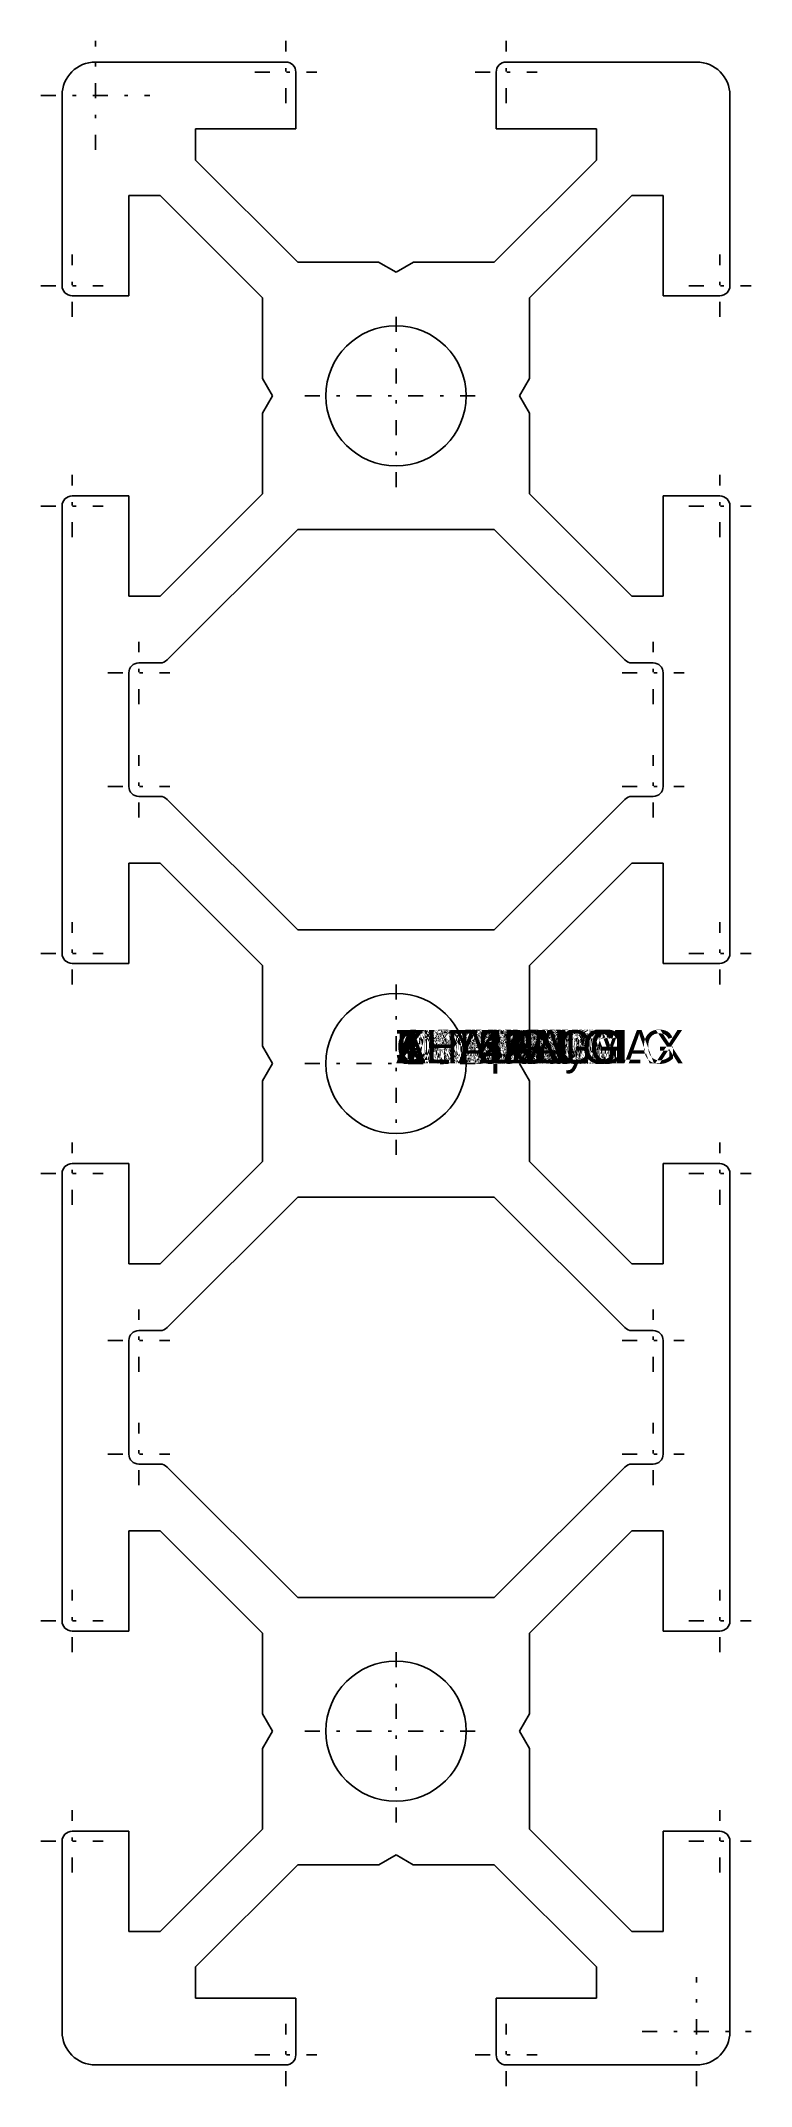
# Model space of a CAD drawing. Extents: x -10.6 to 10.6, y -30.6 to 30.6.
import ezdxf

# ---------------------------------------------------------------- set-up
doc = ezdxf.new("R2010")
doc.units = 0
doc.linetypes.add('CNS_CENTER', pattern=[1.5, 0.45, -0.5, 0.05, -0.5])
doc.linetypes.add('CNS_SOLID', pattern=[0])
doc.layers.get('0').update_dxf_attribs({"linetype": 'CONTINUOUS'})
doc.layers.add('CENTER', color=7, linetype='CNS_CENTER')
doc.layers.add('VIS', color=7, linetype='CNS_SOLID')

msp = doc.modelspace()

# ---------------------------------------------------------------- linework, layer by layer
at = {"layer": 'CENTER', "color": 4}
for p, q in [((-9, 27.368), (-9, 30.632)), ((-3.3, 28.768), (-3.3, 30.632)), ((3.3, 28.768), (3.3, 30.632)), ((-4.232, 29.7), (-2.368, 29.7)), ((2.368, 29.7), (4.232, 29.7)), ((-10.632, 29), (-7.368, 29)), ((-9.7, 22.368), (-9.7, 24.232)), ((9.7, 22.368), (9.7, 24.232)), ((-10.632, 23.3), (-8.768, 23.3)), ((8.768, 23.3), (10.632, 23.3)), ((0, 17.268), (0, 22.732)), ((-2.732, 20), (2.732, 20)), ((-9.7, 15.768), (-9.7, 17.632)), ((9.7, 15.768), (9.7, 17.632)), ((-10.632, 16.7), (-8.768, 16.7)), ((8.768, 16.7), (10.632, 16.7)), ((-7.7, 10.768), (-7.7, 12.632)), ((7.7, 10.768), (7.7, 12.632)), ((-8.632, 11.7), (-6.768, 11.7)), ((6.768, 11.7), (8.632, 11.7)), ((-7.7, 7.368), (-7.7, 9.232)), ((7.7, 7.368), (7.7, 9.232)), ((-8.632, 8.3), (-6.768, 8.3)), ((6.768, 8.3), (8.632, 8.3)), ((-9.7, 2.368), (-9.7, 4.232)), ((9.7, 2.368), (9.7, 4.232)), ((-10.632, 3.3), (-8.768, 3.3)), ((8.768, 3.3), (10.632, 3.3)), ((0, -2.732), (0, 2.732)), ((-2.732, 0), (2.732, 0)), ((-9.7, -4.232), (-9.7, -2.368)), ((9.7, -4.232), (9.7, -2.368)), ((-10.632, -3.3), (-8.768, -3.3)), ((8.768, -3.3), (10.632, -3.3)), ((-7.7, -9.232), (-7.7, -7.368)), ((7.7, -9.232), (7.7, -7.368)), ((-8.632, -8.3), (-6.768, -8.3)), ((6.768, -8.3), (8.632, -8.3)), ((-7.7, -12.632), (-7.7, -10.768)), ((7.7, -12.632), (7.7, -10.768)), ((-8.632, -11.7), (-6.768, -11.7)), ((6.768, -11.7), (8.632, -11.7)), ((-9.7, -17.632), (-9.7, -15.768)), ((9.7, -17.632), (9.7, -15.768)), ((-10.632, -16.7), (-8.768, -16.7)), ((8.768, -16.7), (10.632, -16.7)), ((0, -22.732), (0, -17.268)), ((-2.732, -20), (2.732, -20)), ((-9.7, -24.232), (-9.7, -22.368)), ((9.7, -24.232), (9.7, -22.368)), ((-10.632, -23.3), (-8.768, -23.3)), ((8.768, -23.3), (10.632, -23.3)), ((9, -30.632), (9, -27.368)), ((-3.3, -30.632), (-3.3, -28.768)), ((3.3, -30.632), (3.3, -28.768)), ((7.368, -29), (10.632, -29)), ((-4.232, -29.7), (-2.368, -29.7)), ((2.368, -29.7), (4.232, -29.7))]:
    msp.add_line(p, q, dxfattribs=at)
at = {"layer": 'VIS', "color": 1}
for p, q in [((-3.3, 30), (-9, 30)), ((-3, 28), (-3, 29.7)), ((3, 29.7), (3, 28)), ((9, 30), (3.3, 30)), ((-10, 29), (-10, 23.3)), ((10, 23.3), (10, 29)), ((-6, 28), (-3, 28)), ((-6, 27.061), (-6, 28)), ((3, 28), (6, 28)), ((6, 28), (6, 27.061)), ((-2.939, 24), (-6, 27.061)), ((6, 27.061), (2.939, 24)), ((-8, 26), (-7.061, 26)), ((-8, 23), (-8, 26)), ((-7.061, 26), (-4, 22.939)), ((4, 22.939), (7.061, 26)), ((7.061, 26), (8, 26)), ((8, 26), (8, 23)), ((-0.52, 24), (-2.939, 24)), ((0, 23.7), (-0.52, 24)), ((0.52, 24), (0, 23.7)), ((2.939, 24), (0.52, 24)), ((-9.7, 23), (-8, 23)), ((-4, 22.939), (-4, 20.52)), ((4, 20.52), (4, 22.939)), ((8, 23), (9.7, 23)), ((-4, 20.52), (-3.7, 20)), ((3.7, 20), (4, 20.52)), ((-3.7, 20), (-4, 19.48)), ((4, 19.48), (3.7, 20)), ((-4, 19.48), (-4, 17.061)), ((4, 17.061), (4, 19.48)), ((-10, 16.7), (-10, 3.3)), ((-8, 17), (-9.7, 17)), ((-8, 14), (-8, 17)), ((-4, 17.061), (-7.061, 14)), ((7.061, 14), (4, 17.061)), ((8, 17), (8, 14)), ((9.7, 17), (8, 17)), ((10, 3.3), (10, 16.7)), ((-2.939, 16), (-6.851, 12.088)), ((2.939, 16), (-2.939, 16)), ((6.851, 12.088), (2.939, 16)), ((-7.061, 14), (-8, 14)), ((8, 14), (7.061, 14)), ((-8, 11.7), (-8, 8.3)), ((-7.064, 12), (-7.7, 12)), ((7.7, 12), (7.064, 12)), ((8, 8.3), (8, 11.7)), ((-7.7, 8), (-7.064, 8)), ((7.064, 8), (7.7, 8)), ((-6.851, 7.912), (-2.939, 4)), ((2.939, 4), (6.851, 7.912)), ((-8, 6), (-7.061, 6)), ((-8, 3), (-8, 6)), ((-7.061, 6), (-4, 2.939)), ((4, 2.939), (7.061, 6)), ((7.061, 6), (8, 6)), ((8, 6), (8, 3)), ((-2.939, 4), (2.939, 4)), ((-9.7, 3), (-8, 3)), ((-4, 2.939), (-4, 0.52)), ((4, 0.52), (4, 2.939)), ((8, 3), (9.7, 3)), ((-4, 0.52), (-3.7, 0)), ((-3.7, 0), (-4, -0.52)), ((3.7, 0), (4, 0.52)), ((-4, -0.52), (-4, -2.939)), ((4, -0.52), (3.7, 0)), ((4, -2.939), (4, -0.52)), ((-8, -3), (-9.7, -3)), ((-8, -6), (-8, -3)), ((-4, -2.939), (-7.061, -6)), ((7.061, -6), (4, -2.939)), ((8, -3), (8, -6)), ((9.7, -3), (8, -3)), ((-10, -3.3), (-10, -16.7)), ((10, -16.7), (10, -3.3)), ((-2.939, -4), (-6.851, -7.912)), ((2.939, -4), (-2.939, -4)), ((6.851, -7.912), (2.939, -4)), ((-7.061, -6), (-8, -6)), ((8, -6), (7.061, -6)), ((-8, -8.3), (-8, -11.7)), ((-7.064, -8), (-7.7, -8)), ((7.7, -8), (7.064, -8)), ((8, -11.7), (8, -8.3)), ((-7.7, -12), (-7.064, -12)), ((-6.851, -12.088), (-2.939, -16)), ((2.939, -16), (6.851, -12.088)), ((7.064, -12), (7.7, -12)), ((-8, -14), (-7.061, -14)), ((-8, -17), (-8, -14)), ((-7.061, -14), (-4, -17.061)), ((4, -17.061), (7.061, -14)), ((7.061, -14), (8, -14)), ((8, -14), (8, -17)), ((-2.939, -16), (2.939, -16)), ((-9.7, -17), (-8, -17)), ((-4, -17.061), (-4, -19.48)), ((4, -19.48), (4, -17.061)), ((8, -17), (9.7, -17)), ((-4, -19.48), (-3.7, -20)), ((3.7, -20), (4, -19.48)), ((-3.7, -20), (-4, -20.52)), ((4, -20.52), (3.7, -20)), ((-4, -20.52), (-4, -22.939)), ((4, -22.939), (4, -20.52)), ((-8, -23), (-9.7, -23)), ((-8, -26), (-8, -23)), ((-4, -22.939), (-7.061, -26)), ((7.061, -26), (4, -22.939)), ((8, -23), (8, -26)), ((9.7, -23), (8, -23)), ((-10, -23.3), (-10, -29)), ((-0.519, -24), (0, -23.7)), ((0, -23.7), (0.519, -24)), ((10, -29), (10, -23.3)), ((-6, -27.061), (-2.939, -24)), ((-2.939, -24), (-0.519, -24)), ((0.519, -24), (2.939, -24)), ((2.939, -24), (6, -27.061)), ((-7.061, -26), (-8, -26)), ((8, -26), (7.061, -26)), ((-6, -28), (-6, -27.061)), ((6, -27.061), (6, -28)), ((-3, -28), (-6, -28)), ((-3, -29.7), (-3, -28)), ((3, -28), (3, -29.7)), ((6, -28), (3, -28)), ((-9, -30), (-3.3, -30)), ((3.3, -30), (9, -30))]:
    msp.add_line(p, q, dxfattribs=at)
for centre in [(0, 20), (0, 0), (0, -20)]:
    msp.add_circle(centre, 2.1, dxfattribs=at)
for centre, radius, start, end in [((-9, 29), 1, 90, 180), ((-3.3, 29.7), 0.3, 0, 90), ((3.3, 29.7), 0.3, 90, 180), ((9, 29), 1, 0, 90), ((-9.7, 23.3), 0.3, 180, 270), ((9.7, 23.3), 0.3, 270, 360), ((-9.7, 16.7), 0.3, 90, 180), ((9.7, 16.7), 0.3, 0, 90), ((-7.7, 11.7), 0.3, 90, 180), ((-7.064, 12.3), 0.3, 270, 315), ((7.064, 12.3), 0.3, 225, 270), ((7.7, 11.7), 0.3, 0, 90), ((-7.7, 8.3), 0.3, 180, 270), ((-7.064, 7.7), 0.3, 45, 90), ((7.064, 7.7), 0.3, 90, 135), ((7.7, 8.3), 0.3, 270, 360), ((-9.7, 3.3), 0.3, 180, 270), ((9.7, 3.3), 0.3, 270, 360), ((-9.7, -3.3), 0.3, 90, 180), ((9.7, -3.3), 0.3, 0, 90), ((-7.064, -7.7), 0.3, 270, 315), ((7.064, -7.7), 0.3, 225, 270), ((-7.7, -8.3), 0.3, 90, 180), ((7.7, -8.3), 0.3, 0, 90), ((-7.7, -11.7), 0.3, 180, 270), ((-7.064, -12.3), 0.3, 45, 90), ((7.064, -12.3), 0.3, 90, 135.00006), ((7.7, -11.7), 0.3, 270, 360), ((-9.7, -16.7), 0.3, 180, 270), ((9.7, -16.7), 0.3, 270, 360), ((-9.7, -23.3), 0.3, 90, 180), ((9.7, -23.3), 0.3, 0, 90), ((-9, -29), 1, 180, 270), ((9, -29), 1, 270, 360), ((-3.3, -29.7), 0.3, 270, 360), ((3.3, -29.7), 0.3, 180, 270)]:
    msp.add_arc(centre, radius, start, end, dxfattribs=at)

# ---------------------------------------------------------------- texts
at = {"flags": 9}
for tag, s in [('ALT2', ''), ('ALT2ALG', " '', 'w/o SC (High Precision Cut)', '-SC', 'with SC (High Precision Cut)' "), ('ALT3', ''), ('ALT3ALG', " '','w/o 45 Degree Cut','1','with 45 Degree Cut' "), ('ALT3PN', ''), ('ALT4ALG', " '','w/o Fastening Location Wrench Access Hole Alterations','1','with Fastening Location Wrench Access Hole Alterations' "), ('ALT41ALG', " '','N/A' "), ('ALT42', ''), ('ALT42ALG', " '','N/A' "), ('ALT5HALG', " '','w/o Location Specified Wrench Access Hole Alteratons (Horizontal)','1','with Location Specified Wrench Access Hole Alterato"), ('AHALG', '[0]'), ('ALT5VALG', " '','w/o Location Specified Wrench Access Hole Alteratons (Vertical)','1','with Location Specified Wrench Access Hole Alteratons"), ('AVALG', '[0]'), ('ALT5PALG', " '','w/o Location Specified Wrench Access Hole Alteratons (Crisscross)','1','with Location Specified Wrench Access Hole Alterato"), ('APALG', '[0]'), ('ALT6V', ''), ('ALT6VALG', " '','w/o Counterbore Hole in Specified Position (Vertical)','1','with Counterbore Hole in Specified Position (Vertical)' "), ('ALT6H', ''), ('ALT6HALG', " '','w/o Counterbore Hole in Specified Position (Horizontal)','1','with Counterbore Hole in Specified Position (Horizontal)' "), ('ALT6XPN', ''), ('ALT6YPN', ''), ('ALT6PN', ''), ('ALT7ALG', " '','w/o M Type Hole Alteration','1','with M Type Hole Alteration' "), ('ALT8T', ''), ('ALT8TALG', " '','w/o L Type Hole Alteration (Top)','1','with L Type Hole Alteration (Top)' "), ('ALT8B', ''), ('ALT8BALG', " '','w/o L Type Hole Alteration (Bottom)','1','with L Type Hole Alteration (Bottom)' "), ('ALT8PN', ''), ('ALT1', ''), ('ALT4', ''), ('ALT41', ''), ('ALT4PN', ''), ('ALT5H', ''), ('AH', '0'), ('AHMIN', '7.000'), ('AHMAX', '152.350'), ('ALT5V', ''), ('AV', '0'), ('AVMIN', '7.000'), ('AVMAX', '152.350'), ('ALT5P', ''), ('AP', '0'), ('APMIN', '7.000'), ('APMAX', '152.350'), ('ALT5HPN', ''), ('ALT5VPN', ''), ('ALT5PPN', ''), ('ALT5PN', ''), ('ALT7', ''), ('ALT7PN', ''), ('JLPALG', '[0]'), ('J', '20'), ('JLP', '0'), ('JLPMIN', '12.000'), ('JLPMAX', '0.000'), ('YAALG', '[0]'), ('YBALG', '[0]'), ('YC', '0'), ('YCMIN', '16.000'), ('YCMAX', '206.000'), ('YCALG', '[0]'), ('YDALG', '[0]'), ('YEALG', '[0]'), ('YA', '0'), ('YAMIN', '7.000'), ('YAMAX', '164.000'), ('YB', '0'), ('YBMIN', '16.000'), ('YBMAX', '185.000'), ('YD', '0'), ('YDMIN', '16.000'), ('YDMAX', '227.000'), ('YE', '0'), ('YEMIN', '16.000'), ('YEMAX', '143.000'), ('TPS', 'HFS5-2060'), ('XAALG', '[0]'), ('XBALG', '[0]'), ('XC', '0'), ('XCMIN', '16.000'), ('XCMAX', '206.000'), ('XCALG', '[0]'), ('XDALG', '[0]'), ('XEALG', '[0]'), ('XA', '0'), ('XAMIN', '7.000'), ('XAMAX', '164.000'), ('XB', '0'), ('XBMIN', '16.000'), ('XBMAX', '185.000'), ('XD', '0'), ('XDMIN', '16.000'), ('XDMAX', '227.000'), ('XE', '0'), ('XEMIN', '16.000'), ('XEMAX', '143.000'), ('ZALG', " '','N/A' "), ('Z', ''), ('ST', 'Clear Anodize'), ('SA', '464'), ('Company', 'Misumi'), ('CPS', ''), ('CPSALG', " '','N/A' "), ('CDSL', ''), ('CDSLALG', " '','N/A' "), ('CDSR', ''), ('CDSRALG', " '','N/A' "), ('CH', '0'), ('CHMIN', '10.000'), ('CHMAX', '171.050'), ('CHALG', '[0]'), ('CV', '0'), ('CVMIN', '10.000'), ('CVMAX', '171.050'), ('CVALG', '[0]'), ('CP', '0'), ('CPMIN', '10.000'), ('CPMAX', '171.050'), ('CPALG', '[0]'), ('MASS', '1.26'), ('HPS', ''), ('HPSALG', " '','N/A' "), ('NOHL', ''), ('NOHLALG', " '','N/A' "), ('HDLALG', " '','N/A' "), ('NOHR', ''), ('NOHRALG', " '','N/A' "), ('HDRALG', " '','N/A' "), ('NOMH5H', '0'), ('NOMH5HMAX', '5.000'), ('NOMH5HALG', '[0]'), ('BHALG', '[0]'), ('DHALG', '[0]'), ('EHALG', '[0]'), ('NOMH5V', '0'), ('NOMH5VMAX', '5.000'), ('NOMH5VALG', '[0]'), ('BVALG', '[0]'), ('DVALG', '[0]'), ('EVALG', '[0]'), ('NOMH5P', '0'), ('NOMH5PMAX', '5.000'), ('NOMH5PALG', '[0]'), ('BPALG', '[0]'), ('DPALG', '[0]'), ('EPALG', '[0]'), ('NOMH6V', '0'), ('NOMH6VMAX', '5.000'), ('NOMH6VALG', '[0]'), ('NOMH6H', '0'), ('NOMH6HMAX', '5.000'), ('NOMH6HALG', '[0]'), ('DD6', '13.0'), ('DD16', '19.0'), ('HPS7', ''), ('HPS7ALG', " '','N/A' "), ('HDL7ALG', " '','N/A' "), ('HDR7ALG', " '','N/A' "), ('HQ', '0'), ('HQALG', '0'), ('KLPALG', '[0]'), ('D8', '7.1'), ('NB', 'HFS5-2060-150'), ('NN', 'HFS5-2060, HFS5-2080, HFS5-4060, HFS5-4080'), ('NT', 'HFS5 Series Aluminum Extrusions 20mm Square -3 or more slots-'), ('LINA', 'HFS5-2060-150'), ('PN', 'HFS5-2060-150'), ('MAT', 'A6N01SS-T5 Aluminum Alloy or 6005A-T5 Aluminum Alloy'), ('FRMW', '20'), ('FRMH', '60'), ('L', '150'), ('LX', '1.97x10^ 4'), ('LY', '15.98x10^ 4'), ('HL', '10'), ('HR', '10'), ('K', '20'), ('DD4', '7.35'), ('HDL', ''), ('HDR', ''), ('BH', '0'), ('BHMIN', '10.000'), ('BHMAX', '161.700'), ('DH', '0'), ('DHMIN', '10.000'), ('DHMAX', '180.400'), ('EH', '0'), ('EHMIN', '10.000'), ('EHMAX', '143.000'), ('BV', '0'), ('BVMIN', '10.000'), ('BVMAX', '161.700'), ('DV', '0'), ('DVMIN', '10.000'), ('DVMAX', '180.400'), ('EV', '0'), ('EVMIN', '10.000'), ('EVMAX', '143.000'), ('BP', '0'), ('BPMIN', '10.000'), ('BPMAX', '161.700'), ('DP', '0'), ('DPMIN', '10.000'), ('DPMAX', '180.400'), ('EP', '0'), ('EPMIN', '10.000'), ('EPMAX', '143.000'), ('HDL7', ''), ('HDR7', ''), ('H7', '10'), ('D7', '7.1'), ('KLP', '0'), ('KLPMIN', '12.000'), ('KLPMAX', '0.000'), ('L1', '0.000'), ('KT', 'DUMMY')]:
    msp.add_attdef(tag, (0, 0), s, height=1, dxfattribs=at)

doc.saveas('drawing.dxf')
